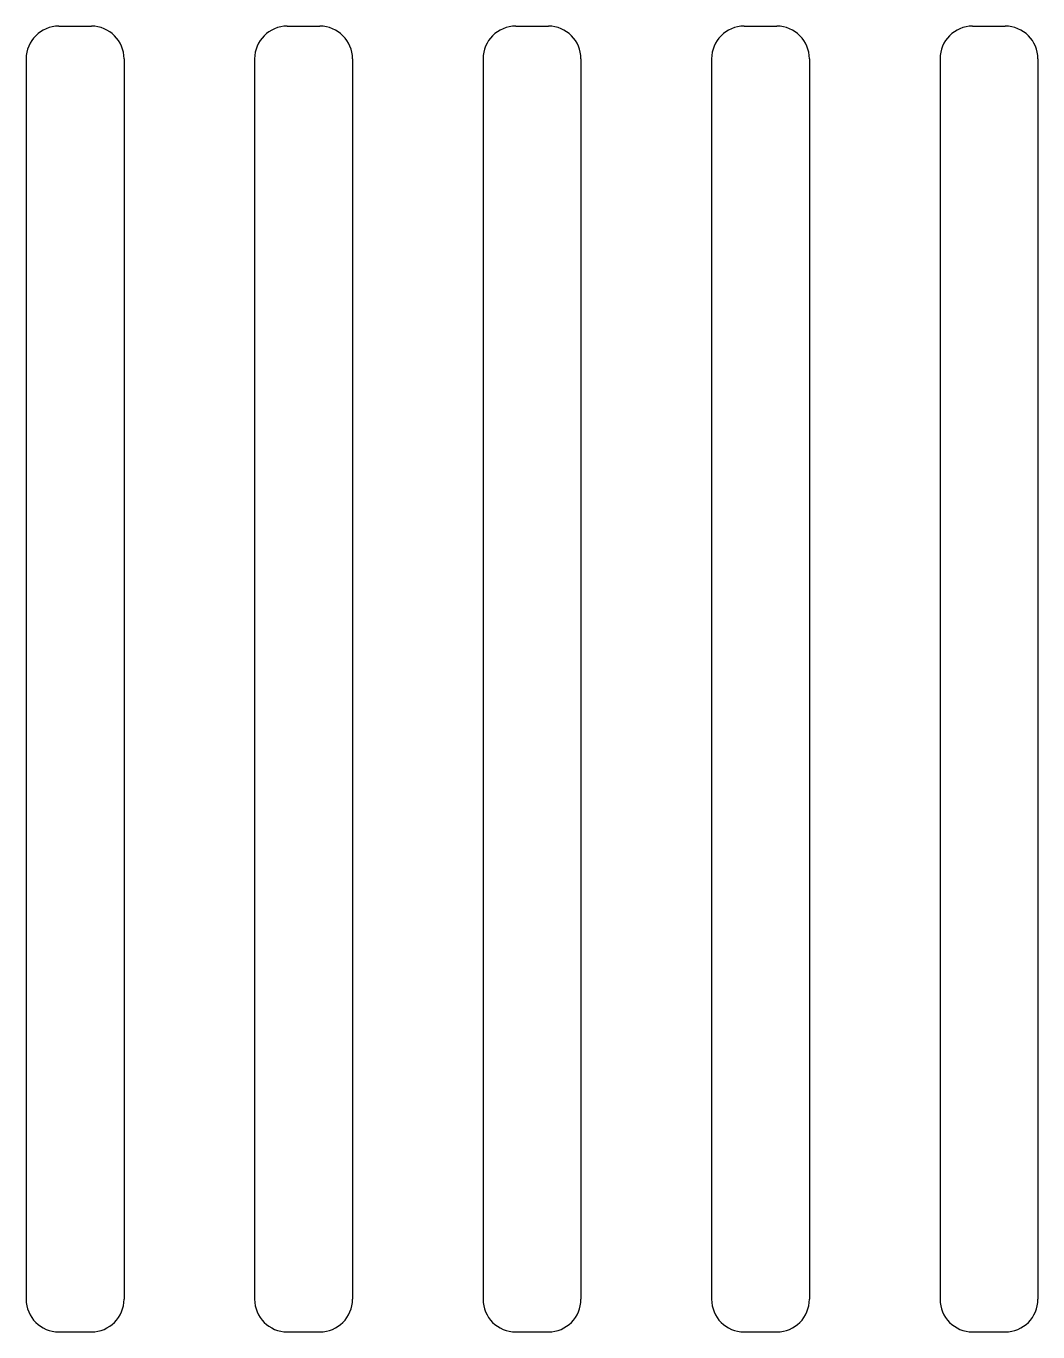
# Model space of a CAD drawing. Header units: millimetres. Extents: x 1049.1 to 1064.6, y 610.7 to 630.7.
import ezdxf

# ---------------------------------------------------------------- set-up
doc = ezdxf.new("R2010")
doc.units = ezdxf.units.MM

msp = doc.modelspace()

# ---------------------------------------------------------------- linework, layer by layer
for p, q in [((1049.588, 630.674), (1050.088, 630.674)), ((1053.088, 630.674), (1053.588, 630.674)), ((1056.588, 630.674), (1057.088, 630.674)), ((1060.088, 630.674), (1060.588, 630.674)), ((1063.588, 630.674), (1064.088, 630.674)), ((1049.088, 630.174), (1049.088, 611.174)), ((1050.588, 630.174), (1050.588, 611.174)), ((1052.588, 630.174), (1052.588, 611.174)), ((1054.088, 630.174), (1054.088, 611.174)), ((1056.088, 630.174), (1056.088, 611.174)), ((1057.588, 630.174), (1057.588, 611.174)), ((1059.588, 630.174), (1059.588, 611.174)), ((1061.088, 630.174), (1061.088, 611.174)), ((1063.088, 630.174), (1063.088, 611.174)), ((1064.588, 630.174), (1064.588, 611.174)), ((1049.588, 610.674), (1050.088, 610.674)), ((1053.088, 610.674), (1053.588, 610.674)), ((1056.588, 610.674), (1057.088, 610.674)), ((1060.088, 610.674), (1060.588, 610.674)), ((1063.588, 610.674), (1064.088, 610.674))]:
    msp.add_line(p, q)
for centre, start, end in [((1049.588, 630.174), 90, 180), ((1050.088, 630.174), 0, 90), ((1053.088, 630.174), 90, 180), ((1053.588, 630.174), 0, 90), ((1056.588, 630.174), 90, 180), ((1057.088, 630.174), 0, 90), ((1060.088, 630.174), 90, 180), ((1060.588, 630.174), 0, 90), ((1063.588, 630.174), 90, 180), ((1064.088, 630.174), 0, 90), ((1049.588, 611.174), 180, 270), ((1050.088, 611.174), 270, 0), ((1053.088, 611.174), 180, 270), ((1053.588, 611.174), 270, 0), ((1056.588, 611.174), 180, 270), ((1057.088, 611.174), 270, 0), ((1060.088, 611.174), 180, 270), ((1060.588, 611.174), 270, 0), ((1063.588, 611.174), 180, 270), ((1064.088, 611.174), 270, 0)]:
    msp.add_arc(centre, 0.5, start, end)

doc.saveas('drawing.dxf')
